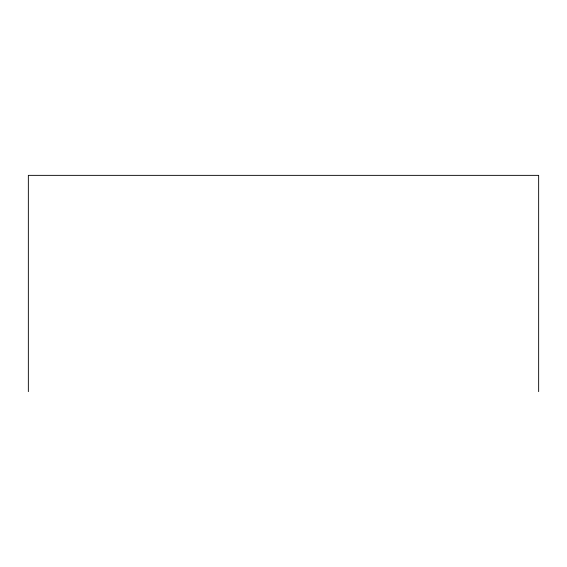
<?xml version="1.0" encoding="UTF-8"?>
<svg xmlns="http://www.w3.org/2000/svg" width="567" height="567" viewBox="0 0 567 567"><rect width="100%" height="100%" fill="white"/><g stroke="black" fill="none" stroke-linecap="round" stroke-linejoin="round"><path stroke-width="0.85" d="M538.65 391.641L538.65 175.359L28.35 175.359L28.35 391.641"/></g></svg>
